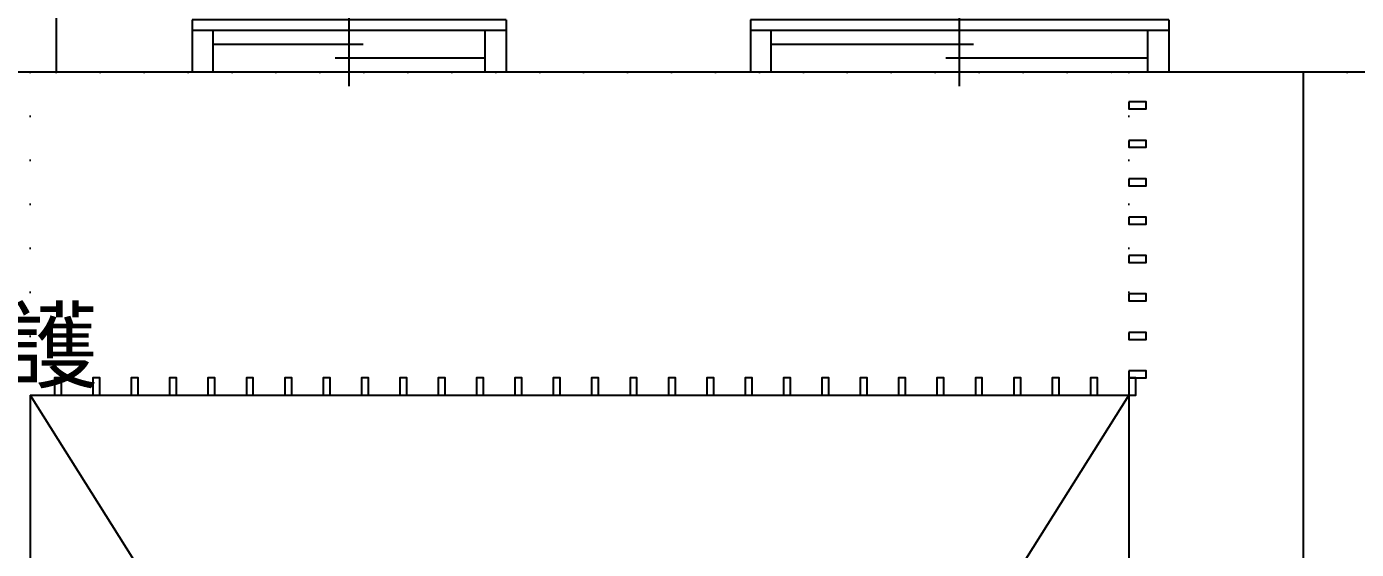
# Model space of a CAD drawing. Header units: millimetres. Extents: x 45074 to 106565, y 51012 to 60222.
# Drawn here: x 104256.9 to 104638.1, y 56218.9 to 56368.6 of the extents above; entities that cross this region are included whole.
import ezdxf

# ---------------------------------------------------------------- set-up
doc = ezdxf.new("R2010")
doc.units = ezdxf.units.MM
doc.header["$LTSCALE"] = 50
doc.header["$MEASUREMENT"] = 0
doc.linetypes.add('DOT', pattern=[0.25, 0, -0.25])
doc.layers.get('0').update_dxf_attribs({"color": 8, "linetype": 'CONTINUOUS'})
doc.layers.add('00', color=7, linetype='DOT')
doc.layers.add('22-監控', color=3, linetype='CONTINUOUS')
doc.styles.get("Standard").update_dxf_attribs({"font": 'romanc', "bigfont": 'CHINA.SHX'})

# ---------------------------------------------------------------- blocks, each defined once
blk = doc.blocks.new('*U30', base_point=(551535.96, 44174.06))
for p, q in [((551535.96, 44185.56), (551535.96, 44165.56)), ((551475.96, 44166.56), (551475.96, 44181.56)), ((551475.96, 44181.56), (551595.96, 44181.56)), ((551481.96, 44181.56), (551481.96, 44169.56)), ((551589.96, 44181.56), (551589.96, 44169.56)), ((551595.96, 44166.56), (551595.96, 44181.56)), ((551481.96, 44177.56), (551539.96, 44177.56)), ((551589.96, 44173.56), (551531.96, 44173.56)), ((551475.96, 44169.56), (551595.96, 44169.56)), ((551475.96, 44166.56), (551595.96, 44166.56))]:
    blk.add_line(p, q)
blk = doc.blocks.new('*U31', base_point=(551700.96, 44174.06))
for p, q in [((551700.96, 44185.56), (551700.96, 44165.56)), ((551655.96, 44166.56), (551655.96, 44181.56)), ((551655.96, 44181.56), (551745.96, 44181.56)), ((551661.96, 44181.56), (551661.96, 44169.56)), ((551739.96, 44181.56), (551739.96, 44169.56)), ((551745.96, 44166.56), (551745.96, 44181.56)), ((551661.96, 44177.56), (551704.96, 44177.56)), ((551739.96, 44173.56), (551696.96, 44173.56)), ((551655.96, 44169.56), (551745.96, 44169.56)), ((551655.96, 44166.56), (551745.96, 44166.56))]:
    blk.add_line(p, q)

msp = doc.modelspace()

# ---------------------------------------------------------------- linework, layer by layer
for p, q in [((104304.357, 56355.566), (104195.357, 56355.566)), ((104464.357, 56355.566), (104394.357, 56355.566)), ((104656.357, 56355.566), (104584.357, 56355.566)), ((104622.857, 56355.566), (104622.857, 55670.566)), ((104257.857, 56263.066), (104257.857, 55763.066)), ((104572.857, 56263.066), (104257.857, 55763.066)), ((104257.857, 56263.066), (104572.857, 55763.066)), ((104257.857, 56263.066), (104572.857, 56263.066)), ((104572.857, 56263.066), (104572.857, 55763.066))]:
    msp.add_line(p, q)
for points in [[(104265.357, 56355.566), (104195.357, 56355.566), (104195.357, 56425.566), (104265.357, 56425.566)], [(104572.857, 56347.066), (104572.857, 56345.066), (104577.857, 56345.066), (104577.857, 56347.066)], [(104572.857, 56336.066), (104572.857, 56334.066), (104577.857, 56334.066), (104577.857, 56336.066)], [(104572.857, 56325.066), (104572.857, 56323.066), (104577.857, 56323.066), (104577.857, 56325.066)], [(104572.857, 56314.066), (104572.857, 56312.066), (104577.857, 56312.066), (104577.857, 56314.066)], [(104572.857, 56303.066), (104572.857, 56301.066), (104577.857, 56301.066), (104577.857, 56303.066)], [(104572.857, 56292.066), (104572.857, 56290.066), (104577.857, 56290.066), (104577.857, 56292.066)], [(104572.857, 56281.066), (104572.857, 56279.066), (104577.857, 56279.066), (104577.857, 56281.066)], [(104572.857, 56270.066), (104572.857, 56268.066), (104577.857, 56268.066), (104577.857, 56270.066)], [(104264.857, 56263.066), (104266.857, 56263.066), (104266.857, 56268.066), (104264.857, 56268.066)], [(104275.857, 56263.066), (104277.857, 56263.066), (104277.857, 56268.066), (104275.857, 56268.066)], [(104286.857, 56263.066), (104288.857, 56263.066), (104288.857, 56268.066), (104286.857, 56268.066)], [(104297.857, 56263.066), (104299.857, 56263.066), (104299.857, 56268.066), (104297.857, 56268.066)], [(104308.857, 56263.066), (104310.857, 56263.066), (104310.857, 56268.066), (104308.857, 56268.066)], [(104319.857, 56263.066), (104321.857, 56263.066), (104321.857, 56268.066), (104319.857, 56268.066)], [(104330.857, 56263.066), (104332.857, 56263.066), (104332.857, 56268.066), (104330.857, 56268.066)], [(104341.857, 56263.066), (104343.857, 56263.066), (104343.857, 56268.066), (104341.857, 56268.066)], [(104352.857, 56263.066), (104354.857, 56263.066), (104354.857, 56268.066), (104352.857, 56268.066)], [(104363.857, 56263.066), (104365.857, 56263.066), (104365.857, 56268.066), (104363.857, 56268.066)], [(104374.857, 56263.066), (104376.857, 56263.066), (104376.857, 56268.066), (104374.857, 56268.066)], [(104385.857, 56263.066), (104387.857, 56263.066), (104387.857, 56268.066), (104385.857, 56268.066)], [(104396.857, 56263.066), (104398.857, 56263.066), (104398.857, 56268.066), (104396.857, 56268.066)], [(104407.857, 56263.066), (104409.857, 56263.066), (104409.857, 56268.066), (104407.857, 56268.066)], [(104418.857, 56263.066), (104420.857, 56263.066), (104420.857, 56268.066), (104418.857, 56268.066)], [(104429.857, 56263.066), (104431.857, 56263.066), (104431.857, 56268.066), (104429.857, 56268.066)], [(104440.857, 56263.066), (104442.857, 56263.066), (104442.857, 56268.066), (104440.857, 56268.066)], [(104451.857, 56263.066), (104453.857, 56263.066), (104453.857, 56268.066), (104451.857, 56268.066)], [(104462.857, 56263.066), (104464.857, 56263.066), (104464.857, 56268.066), (104462.857, 56268.066)], [(104473.857, 56263.066), (104475.857, 56263.066), (104475.857, 56268.066), (104473.857, 56268.066)], [(104484.857, 56263.066), (104486.857, 56263.066), (104486.857, 56268.066), (104484.857, 56268.066)], [(104495.857, 56263.066), (104497.857, 56263.066), (104497.857, 56268.066), (104495.857, 56268.066)], [(104506.857, 56263.066), (104508.857, 56263.066), (104508.857, 56268.066), (104506.857, 56268.066)], [(104517.857, 56263.066), (104519.857, 56263.066), (104519.857, 56268.066), (104517.857, 56268.066)], [(104528.857, 56263.066), (104530.857, 56263.066), (104530.857, 56268.066), (104528.857, 56268.066)], [(104539.857, 56263.066), (104541.857, 56263.066), (104541.857, 56268.066), (104539.857, 56268.066)], [(104550.857, 56263.066), (104552.857, 56263.066), (104552.857, 56268.066), (104550.857, 56268.066)], [(104561.857, 56263.066), (104563.857, 56263.066), (104563.857, 56268.066), (104561.857, 56268.066)], [(104572.857, 56263.066), (104574.857, 56263.066), (104574.857, 56268.066), (104572.857, 56268.066)]]:
    msp.add_lwpolyline(points, close=True)
at = {"layer": '00'}
for p, q in [((104257.857, 56355.566), (104257.857, 55670.566)), ((104265.357, 56355.566), (104572.857, 56355.566)), ((104572.857, 56355.566), (104572.857, 55670.566)), ((104622.857, 56355.566), (104762.857, 56355.566)), ((104622.857, 56355.566), (104622.857, 55670.566))]:
    msp.add_line(p, q, dxfattribs=at)
msp.add_lwpolyline([(104265.357, 56355.566), (104195.357, 56355.566), (104195.357, 56425.566), (104265.357, 56425.566)], close=True, dxfattribs=at)

# ---------------------------------------------------------------- block references
at = {"rotation": 180}
for name, p in [('*U31', (104349.357, 56363.066)), ('*U30', (104524.357, 56363.066))]:
    msp.add_blockref(name, p, dxfattribs=at)

# ---------------------------------------------------------------- texts
at = {"layer": '22-監控', "color": 2, "insert": (104167.8, 56287.311), "char_height": 20.06091, "attachment_point": 1}
msp.add_mtext_dynamic_manual_height_columns('{\\fPMingLiU|b0|i0|c136|p18;\\C0;安全維護\u3000\u3000\u3000\u3000\u3000}', width=16976.98616, gutter_width=1.08, heights=[0], dxfattribs=at)

doc.saveas('drawing.dxf')
